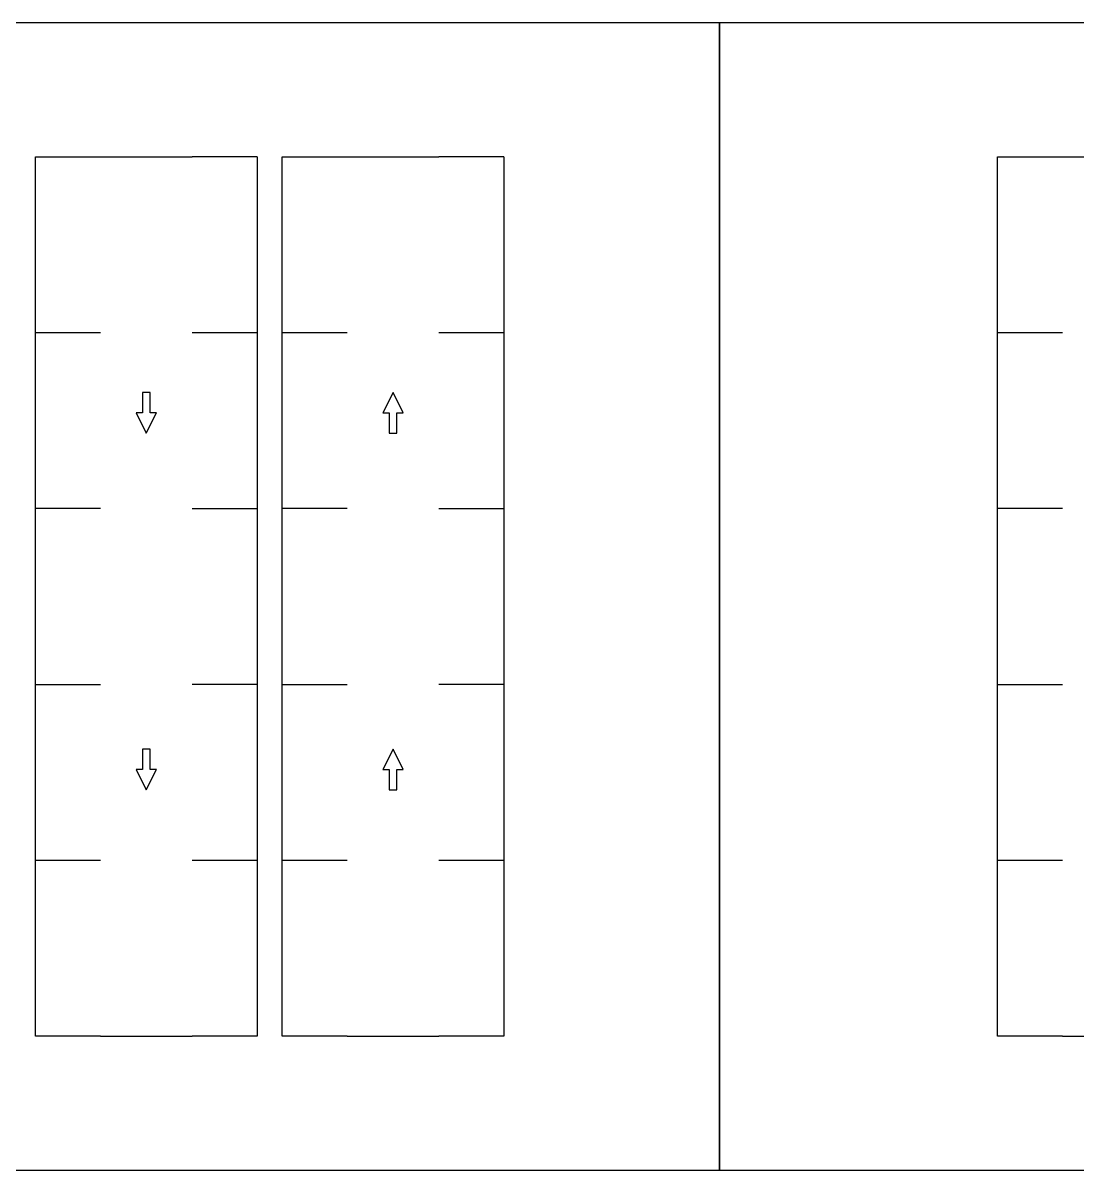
# Model space of a CAD drawing. Header units: millimetres. Extents: x 0 to 183, y -1 to 139.
# Drawn here: x 48.6 to 90.64, y 0.1 to 45.82 of the extents above; entities that cross this region are included whole.
import ezdxf

# ---------------------------------------------------------------- set-up
doc = ezdxf.new("R2010")
doc.units = ezdxf.units.MM
for name, color, linetype, true_color in [('AG-DIAGRAM', 7, 'Continuous', 0xfecc66), ('AG-LAYOUT', 7, 'Continuous', 0x66ccff), ('X-VPRT', 6, 'Continuous', 0xff00ff)]:
    doc.layers.add(name, color=color, linetype=linetype, true_color=true_color)

msp = doc.modelspace()

# ---------------------------------------------------------------- linework, layer by layer
at = {"layer": 'AG-DIAGRAM'}
for p, q in [((90.058, 40.487), (96.154, 40.487)), ((90.058, 5.435), (96.154, 5.435))]:
    msp.add_line(p, q, dxfattribs=at)
for points in [[(51.696, 40.487), (55.353, 40.487)], [(61.535, 40.487), (65.192, 40.487)], [(51.696, 5.435), (55.353, 5.435)], [(61.535, 5.435), (65.192, 5.435)]]:
    msp.add_lwpolyline(points, dxfattribs=at)
at = {"layer": 'AG-LAYOUT'}
for p, q in [((49.105, 40.487), (51.696, 40.487)), ((49.105, 33.477), (49.105, 40.487)), ((57.944, 40.487), (55.353, 40.487)), ((57.944, 40.487), (57.944, 33.477)), ((58.944, 33.477), (58.944, 40.487)), ((58.944, 40.487), (61.535, 40.487)), ((67.783, 40.487), (65.192, 40.487)), ((67.783, 40.487), (67.783, 33.477)), ((87.467, 40.487), (90.058, 40.487)), ((87.467, 33.477), (87.467, 40.487)), ((49.105, 33.477), (51.696, 33.477)), ((49.105, 26.466), (49.105, 33.477)), ((55.353, 33.477), (57.944, 33.477)), ((57.944, 33.477), (57.944, 26.466)), ((58.944, 26.466), (58.944, 33.477)), ((58.944, 33.477), (61.535, 33.477)), ((65.192, 33.477), (67.783, 33.477)), ((67.783, 33.477), (67.783, 26.466)), ((87.467, 33.477), (90.058, 33.477)), ((87.467, 26.466), (87.467, 33.477)), ((51.696, 26.466), (49.105, 26.466)), ((49.105, 19.456), (49.105, 26.466)), ((55.353, 26.466), (57.944, 26.466)), ((57.944, 26.466), (57.944, 19.456)), ((58.944, 19.456), (58.944, 26.466)), ((61.535, 26.466), (58.944, 26.466)), ((65.192, 26.466), (67.783, 26.466)), ((67.783, 26.466), (67.783, 19.456)), ((90.058, 26.466), (87.467, 26.466)), ((87.467, 19.456), (87.467, 26.466)), ((49.105, 12.446), (49.105, 19.456)), ((49.105, 19.456), (51.696, 19.456)), ((57.944, 19.456), (55.353, 19.456)), ((57.944, 19.456), (57.944, 12.446)), ((58.944, 19.456), (61.535, 19.456)), ((58.944, 12.446), (58.944, 19.456)), ((67.783, 19.456), (65.192, 19.456)), ((67.783, 19.456), (67.783, 12.446)), ((87.467, 12.446), (87.467, 19.456)), ((87.467, 19.456), (90.058, 19.456)), ((49.105, 5.435), (49.105, 12.446)), ((49.105, 12.446), (51.696, 12.446)), ((55.353, 12.446), (57.944, 12.446)), ((57.944, 12.446), (57.944, 5.435)), ((58.944, 12.446), (61.535, 12.446)), ((58.944, 5.435), (58.944, 12.446)), ((65.192, 12.446), (67.783, 12.446)), ((67.783, 12.446), (67.783, 5.435)), ((87.467, 5.435), (87.467, 12.446)), ((87.467, 12.446), (90.058, 12.446)), ((51.696, 5.435), (49.105, 5.435)), ((57.944, 5.435), (55.353, 5.435)), ((61.535, 5.435), (58.944, 5.435)), ((67.783, 5.435), (65.192, 5.435)), ((90.058, 5.435), (87.467, 5.435))]:
    msp.add_line(p, q, dxfattribs=at)
for points in [[(53.372, 30.283), (53.118, 30.283), (53.524, 29.471), (53.931, 30.283), (53.677, 30.283), (53.677, 31.096), (53.372, 31.096)], [(63.516, 30.283), (63.77, 30.283), (63.364, 31.096), (62.957, 30.283), (63.211, 30.283), (63.211, 29.471), (63.516, 29.471)], [(53.372, 16.067), (53.118, 16.067), (53.524, 15.254), (53.931, 16.067), (53.677, 16.067), (53.677, 16.88), (53.372, 16.88)], [(63.516, 16.067), (63.77, 16.067), (63.364, 16.88), (62.957, 16.067), (63.211, 16.067), (63.211, 15.254), (63.516, 15.254)]]:
    msp.add_lwpolyline(points, close=True, dxfattribs=at)
at = {"layer": 'X-VPRT'}
for points in [[(30.664, 45.821), (30.664, 0.101), (76.384, 0.101), (76.384, 45.821)], [(76.384, 45.821), (76.384, 0.101), (122.104, 0.101), (122.104, 45.821)]]:
    msp.add_lwpolyline(points, close=True, dxfattribs=at)

doc.saveas('drawing.dxf')
